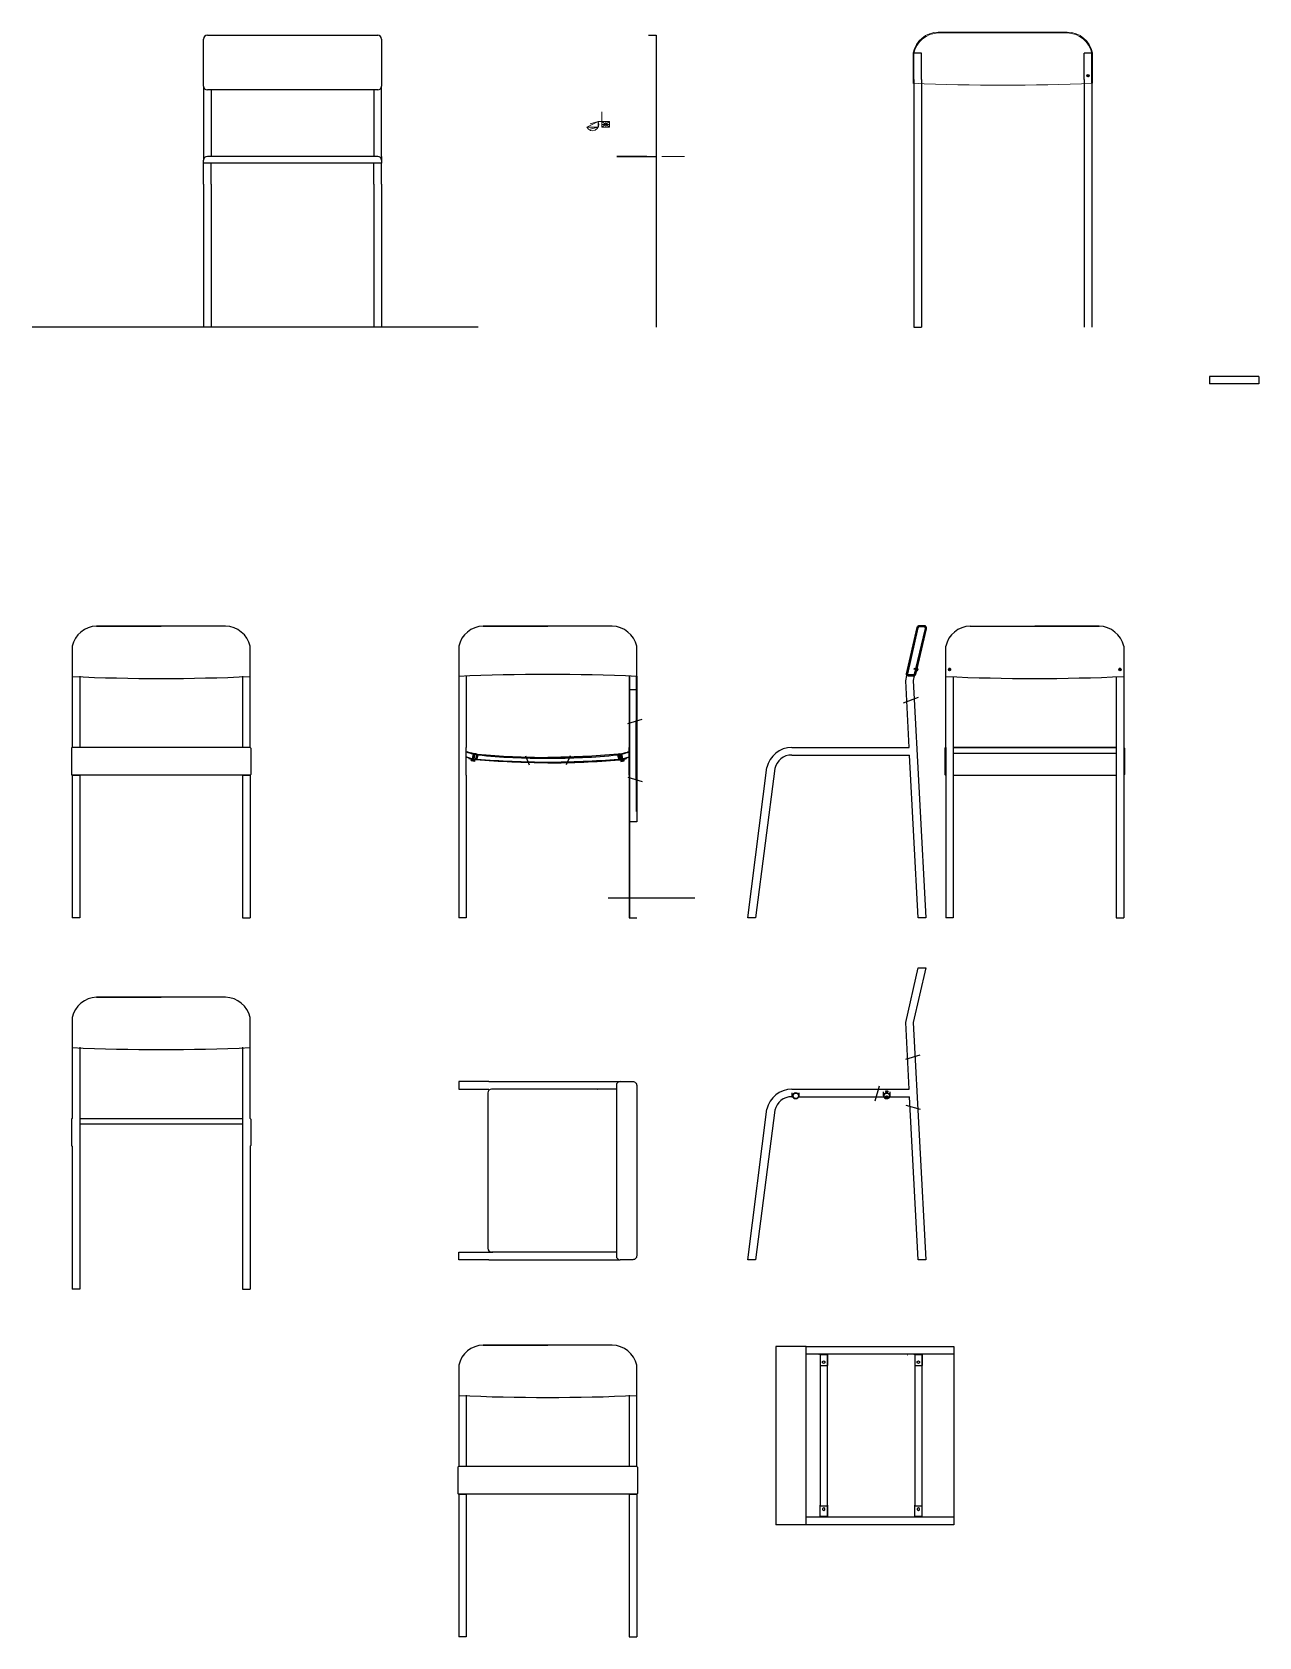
# Model space of a CAD drawing. Header units: millimetres. Extents: x 2935 to 3497, y 1209 to 1633.
# Drawn here: x 3172.8 to 3496.8, y 1209.3 to 1632.8 of the extents above; entities that cross this region are included whole.
import ezdxf

# ---------------------------------------------------------------- set-up
doc = ezdxf.new("R2010")
doc.units = ezdxf.units.MM
doc.layers.add('A-ANNO-DIMS', color=3, linetype='Continuous', lineweight=18)
doc.layers.add('A-DETL-MCUT', color=4, linetype='Continuous', lineweight=25)
for name, color, linetype in [('giunzioni', 3, 'Continuous'), ('rosso', 1, 'Continuous'), ('sezione', 6, 'Continuous')]:
    doc.layers.add(name, color=color, linetype=linetype)
doc.layers.add('INFO', color=2, linetype='Continuous', transparency=0.2)

msp = doc.modelspace()

# ---------------------------------------------------------------- hatches: boundary and pattern name
h = msp.add_hatch()
h.set_pattern_fill('JIS_STN_2.5', color=252, scale=0.05, angle=90)
h.paths.add_polyline_path([(3408.89, 1475.4, 0.48287), (3408.19, 1476.28), (3407.2, 1476.28, 0.345885), (3406.5, 1475.72), (3403.7, 1463.5, 0.481774), (3404.19, 1462.89), (3405.58, 1462.89, 0.348636), (3406.07, 1463.28)])
h.paths.add_polyline_path([(3406.69, 1475.67, -0.345118), (3407.2, 1476.08), (3408.19, 1476.08, -0.482826), (3408.7, 1475.44), (3406.22, 1464.79), (3406.22, 1464.77), (3406.28, 1464.76), (3406.29, 1464.58), (3406.17, 1464.61), (3405.87, 1463.32, -0.348636), (3405.58, 1463.09), (3404.19, 1463.09, -0.481774), (3403.9, 1463.46)], flags=16)
h = msp.add_hatch()
h.set_pattern_fill('JIS_STN_2.5', color=252, scale=0.05)
h.paths.add_polyline_path([(3406.15, 1464.61), (3406.15, 1464.62), (3406.06, 1464.64), (3405.76, 1463.38, -0.348351), (3405.57, 1463.23), (3404.21, 1463.23, -0.481903), (3404.02, 1463.47), (3406.81, 1475.65, -0.349616), (3407.2, 1475.96), (3408.19, 1475.96, -0.483091), (3408.58, 1475.47), (3406.09, 1464.8), (3406.19, 1464.78), (3408.68, 1475.45, 0.48309), (3408.19, 1476.06), (3407.2, 1476.06, 0.353543), (3406.71, 1475.66), (3403.92, 1463.46, 0.486058), (3404.19, 1463.1), (3405.57, 1463.1), (3405.59, 1463.1, 0.314072), (3405.85, 1463.32)])
h = msp.add_hatch()
h.set_pattern_fill('JIS_STN_2.5', color=252, scale=0.05, angle=90)
h.paths.add_polyline_path([(3330.44, 1424.44), (3330.58, 1424.44), (3330.58, 1459.37), (3330.44, 1459.37)])
h = msp.add_hatch()
h.set_pattern_fill('JIS_STN_2.5', color=252, scale=0.05, angle=90)
h.paths.add_polyline_path([(3332.44, 1451.07), (3332.3, 1451.02), (3332.3, 1435.59), (3332.44, 1435.54)])
h = msp.add_hatch()
h.set_pattern_fill('JIS_STN_2.5', color=252, scale=0.05, angle=90)
h.paths.add_polyline_path([(3287.44, 1442.93), (3287.44, 1443.01, 0.041027), (3289.21, 1442.44), (3289.2, 1442.36, -0.042657)])
h.paths.add_polyline_path([(3287.44, 1441.52), (3287.44, 1441.58, 0.052346), (3289.08, 1441.04), (3289.07, 1440.99, -0.053074)])
h.paths.add_polyline_path([(3289.91, 1442.22), (3289.93, 1442.3), (3290.33, 1442.24), (3290.31, 1442.16), (3289.96, 1440.85, -0.013502), (3289.51, 1440.91), (3289.52, 1440.96, 0.023648), (3289.9, 1440.91), (3290.24, 1442.17)])
h = msp.add_hatch()
h.set_pattern_fill('JIS_STN_2.5', color=252, scale=0.05)
h.paths.add_polyline_path([(3288.59, 1442.6), (3288.6, 1442.65), (3289.22, 1442.49), (3289.21, 1442.44, -0.014209)])
h.paths.add_polyline_path([(3288.21, 1441.18), (3288.22, 1441.22, 0.021931), (3288.91, 1441.03), (3288.9, 1441.02), (3288.9, 1441.02), (3288.9, 1440.99)])
h = msp.add_hatch()
h.set_pattern_fill('JIS_STN_2.5', color=252, scale=0.05)
edge = h.paths.add_edge_path()
edge.add_line((3290.33, 1442.24), (3289.93, 1442.3))
edge.add_line((3289.93, 1442.3), (3289.94, 1442.35))
edge.add_line((3289.94, 1442.35), (3290.34, 1442.29))
edge.add_arc((3309.05, 1644.87), 203.45, 264.7247, 269.9709)
edge.add_line((3308.94, 1441.42), (3308.94, 1440))
edge.add_arc((3309.3, 1670.61), 230.61, 265.1872, 269.911, ccw=False)
edge.add_arc((3290.82, 1449.08), 8.31, 262.1002, 264.0197, ccw=False)
edge.add_line((3289.67, 1440.84), (3289.68, 1440.88))
edge.add_line((3289.68, 1440.88), (3289.96, 1440.85))
edge.add_line((3289.96, 1440.85), (3290.33, 1442.24))
edge = h.paths.add_edge_path()
edge.add_line((3290.5, 1442.09), (3290.2, 1440.99))
edge.add_arc((3309.44, 1672.93), 232.74, 265.258, 269.8769)
edge.add_line((3308.94, 1440.19), (3308.94, 1441.23))
edge.add_arc((3307.4, 1607.4), 166.17, 264.1602, 270.5312, ccw=False)
h = msp.add_hatch()
h.set_pattern_fill('JIS_STN_2.5', color=252, scale=0.05)
edge = h.paths.add_edge_path()
edge.add_line((3327.56, 1442.24), (3327.96, 1442.3))
edge.add_line((3327.96, 1442.3), (3327.95, 1442.35))
edge.add_line((3327.95, 1442.35), (3327.55, 1442.29))
edge.add_arc((3308.84, 1644.87), 203.45, 270.0291, 275.2753, ccw=False)
edge.add_line((3308.94, 1441.42), (3308.95, 1440))
edge.add_arc((3308.59, 1670.61), 230.61, 270.089, 274.8128)
edge.add_arc((3327.07, 1449.08), 8.31, 275.9803, 277.8998)
edge.add_line((3328.22, 1440.84), (3328.21, 1440.88))
edge.add_line((3328.21, 1440.88), (3327.93, 1440.85))
edge.add_line((3327.93, 1440.85), (3327.56, 1442.24))
edge = h.paths.add_edge_path()
edge.add_line((3327.39, 1442.09), (3327.68, 1440.99))
edge.add_arc((3308.44, 1672.93), 232.74, 270.1231, 274.742, ccw=False)
edge.add_line((3308.94, 1440.19), (3308.94, 1441.23))
edge.add_arc((3310.48, 1607.4), 166.17, 269.4688, 275.8398)
h = msp.add_hatch()
h.set_pattern_fill('JIS_STN_2.5', color=252, scale=0.05, angle=90)
h.paths.add_polyline_path([(3330.44, 1442.93), (3330.44, 1443.01, -0.041027), (3328.67, 1442.44), (3328.69, 1442.36, 0.042657)])
h.paths.add_polyline_path([(3330.44, 1441.52), (3330.44, 1441.58, -0.052346), (3328.8, 1441.04), (3328.81, 1440.99, 0.053074)])
h.paths.add_polyline_path([(3327.98, 1442.22), (3327.96, 1442.3), (3327.56, 1442.24), (3327.58, 1442.16), (3327.93, 1440.85, 0.013502), (3328.37, 1440.91), (3328.36, 1440.96, -0.023648), (3327.98, 1440.91), (3327.65, 1442.17)])
h = msp.add_hatch()
h.set_pattern_fill('JIS_STN_2.5', color=252, scale=0.05)
h.paths.add_polyline_path([(3329.3, 1442.6), (3329.29, 1442.65), (3328.66, 1442.49), (3328.67, 1442.44, 0.014209)])
h.paths.add_polyline_path([(3329.68, 1441.18), (3329.66, 1441.22, -0.021931), (3328.98, 1441.03), (3328.98, 1441.02), (3328.98, 1441.02), (3328.99, 1440.99)])
h = msp.add_hatch()
h.set_pattern_fill('JIS_STN_2.5', color=252, scale=0.05, angle=90)
edge = h.paths.add_edge_path(flags=16)
edge.add_arc((3398.49, 1351.95), 0.816, 12.1622, 167.8378)
edge.add_arc((3398.49, 1352.29), 0.816, 192.1622, 347.8378)
edge = h.paths.add_edge_path()
edge.add_arc((3398.49, 1351.95), 0.916, 10.8558, 169.1821)
edge.add_arc((3398.49, 1352.29), 0.916, 190.9085, 349.1336)
h = msp.add_hatch()
h.set_pattern_fill('JIS_STN_2.5', color=252, scale=0.05, angle=90)
edge = h.paths.add_edge_path()
edge.add_ellipse((3398.49, 1353.26), major_axis=(0.345, 0), ratio=0.419241, start_angle=339.8271, end_angle=560.1729)
edge.add_ellipse((3398.49, 1353.16), major_axis=(0.345, 0), ratio=0.419241, start_angle=20.1729, end_angle=159.8271, ccw=False)
edge = h.paths.add_edge_path()
edge.add_ellipse((3398.49, 1351.88), major_axis=(0.345, 0), ratio=0.54576, start_angle=347.9343, end_angle=552.0657)
edge.add_ellipse((3398.49, 1351.8), major_axis=(0.345, 0), ratio=0.54576, start_angle=158.8268, end_angle=167.9343, ccw=False)
edge.add_ellipse((3398.49, 1351.8), major_axis=(0.345, 0), ratio=0.54576, start_angle=21.1732, end_angle=158.8268, ccw=False)
edge.add_ellipse((3398.49, 1351.8), major_axis=(0.345, 0), ratio=0.54576, start_angle=12.0657, end_angle=21.1732, ccw=False)

# ---------------------------------------------------------------- linework, layer by layer
for p, q in [((3218.06, 1618.61), (3218.06, 1631.01)), ((3219.06, 1632.01), (3264.06, 1632.01)), ((3265.06, 1631.01), (3265.06, 1618.61)), ((3265.06, 1617.61), (3265.06, 1618.61)), ((3264.06, 1617.61), (3219.06, 1617.61)), ((3220.06, 1617.61), (3220.06, 1600.01)), ((3263.06, 1617.61), (3263.06, 1600.01)), ((3263.06, 1617.61), (3263.06, 1600.01)), ((3218.06, 1598.26), (3218.06, 1599.01)), ((3265.06, 1598.26), (3218.06, 1598.26)), ((3218.06, 1592.7), (3218.06, 1598.26)), ((3263.76, 1600.01), (3219.06, 1600.01)), ((3220.06, 1592.7), (3220.06, 1598.26)), ((3263.06, 1592.7), (3263.06, 1598.26)), ((3264.06, 1600.01), (3263.76, 1600.01)), ((3265.06, 1600.01), (3265.06, 1598.26)), ((3265.06, 1599.01), (3265.06, 1598.26)), ((3265.06, 1592.7), (3265.06, 1598.26)), ((3218.06, 1592.7), (3218.06, 1555.01)), ((3220.06, 1592.7), (3220.06, 1555.01)), ((3263.06, 1592.7), (3263.06, 1555.01)), ((3265.06, 1592.7), (3265.06, 1555.01)), ((3189.83, 1476.06), (3206.86, 1476.06)), ((3291.92, 1476.06), (3308.94, 1476.06)), ((3454.58, 1476.06), (3437.55, 1476.06)), ((3185.36, 1462.87), (3185.36, 1444.06)), ((3228.36, 1462.87), (3228.36, 1444.06)), ((3228.36, 1461.75), (3228.36, 1444.06)), ((3287.44, 1462.87), (3287.44, 1444.06)), ((3330.44, 1462.87), (3330.44, 1444.06)), ((3330.44, 1461.75), (3330.44, 1444.06)), ((3330.58, 1462.9), (3330.58, 1444.09)), ((3332.3, 1462.9), (3332.3, 1444.09)), ((3332.44, 1462.87), (3332.44, 1444.06)), ((3332.44, 1461.75), (3332.44, 1444.06)), ((3416.05, 1462.7), (3416.05, 1444.06)), ((3416.05, 1461.75), (3416.05, 1444.06)), ((3459.05, 1462.71), (3459.05, 1444.06)), ((3330.44, 1459.37), (3332.44, 1459.37)), ((3330.44, 1459.37), (3331.44, 1459.37)), ((3402.87, 1455.81), (3406.88, 1457.31)), ((3330.14, 1450.37), (3333.88, 1451.5)), ((3183.16, 1443.86), (3183.16, 1436.95)), ((3230.36, 1444.06), (3183.36, 1444.06)), ((3185.36, 1444.06), (3183.36, 1444.06)), ((3230.36, 1444.06), (3228.36, 1444.06)), ((3230.56, 1443.86), (3230.56, 1436.95)), ((3285.44, 1444.06), (3285.44, 1436.75)), ((3287.44, 1436.75), (3287.44, 1444.06)), ((3288.9, 1440.99), (3288.21, 1441.18)), ((3288.59, 1442.6), (3288.6, 1442.65)), ((3289.22, 1442.49), (3288.6, 1442.65)), ((3288.9, 1440.99), (3288.91, 1441.03)), ((3289.08, 1441.04), (3289.07, 1440.99)), ((3289.21, 1442.44), (3289.22, 1442.49)), ((3289.51, 1440.91), (3289.52, 1440.96)), ((3289.67, 1440.84), (3289.68, 1440.88)), ((3290.24, 1442.17), (3289.9, 1440.91)), ((3290.31, 1442.16), (3289.96, 1440.85)), ((3289.97, 1440.9), (3289.96, 1440.85)), ((3290.5, 1442.09), (3290.2, 1440.99)), ((3290.31, 1442.16), (3290.33, 1442.24)), ((3303.04, 1441.84), (3304.07, 1439.51)), ((3308.94, 1441.42), (3310.2, 1441.42)), ((3314.85, 1441.84), (3313.82, 1439.51)), ((3327.39, 1442.09), (3327.68, 1440.99)), ((3327.58, 1442.16), (3327.56, 1442.24)), ((3327.58, 1442.16), (3327.93, 1440.85)), ((3327.65, 1442.17), (3327.98, 1440.91)), ((3327.91, 1440.9), (3327.93, 1440.85)), ((3328.22, 1440.84), (3328.21, 1440.88)), ((3328.37, 1440.91), (3328.36, 1440.96)), ((3328.66, 1442.49), (3329.29, 1442.65)), ((3328.67, 1442.44), (3328.66, 1442.49)), ((3328.8, 1441.04), (3328.81, 1440.99)), ((3328.99, 1440.99), (3328.98, 1441.03)), ((3328.99, 1440.99), (3329.68, 1441.18)), ((3329.3, 1442.6), (3329.29, 1442.65)), ((3330.44, 1443.01), (3330.44, 1444.06)), ((3330.44, 1442.93), (3330.44, 1441.58)), ((3330.44, 1436.75), (3330.44, 1441.52)), ((3330.58, 1444.09), (3330.58, 1436.77)), ((3332.3, 1444.09), (3332.3, 1427.13)), ((3332.44, 1436.75), (3332.44, 1444.06)), ((3373.38, 1442.06), (3404.51, 1442.06)), ((3373.38, 1442.06), (3404.51, 1442.06)), ((3413.85, 1443.86), (3413.85, 1436.95)), ((3414.05, 1444.06), (3414.05, 1436.75)), ((3416.05, 1444.06), (3416.05, 1436.75)), ((3459.05, 1444.06), (3416.05, 1444.06)), ((3416.05, 1444.06), (3459.05, 1444.06)), ((3416.05, 1442.56), (3459.05, 1442.56)), ((3459.05, 1444.06), (3459.05, 1436.75)), ((3461.05, 1444.06), (3461.05, 1436.75)), ((3461.25, 1443.86), (3461.25, 1436.95)), ((3183.36, 1436.75), (3183.36, 1399.06)), ((3230.36, 1436.75), (3183.36, 1436.75)), ((3183.36, 1436.75), (3185.36, 1436.75)), ((3185.36, 1436.75), (3185.36, 1399.06)), ((3228.36, 1436.75), (3228.36, 1399.06)), ((3228.36, 1436.75), (3230.36, 1436.75)), ((3230.36, 1436.75), (3230.36, 1399.06)), ((3285.44, 1436.75), (3285.44, 1399.06)), ((3287.44, 1436.75), (3287.44, 1399.06)), ((3330.14, 1436.24), (3333.88, 1435.11)), ((3330.44, 1436.75), (3330.44, 1399.06)), ((3330.58, 1436.77), (3330.58, 1399.09)), ((3332.44, 1436.75), (3332.44, 1424.44)), ((3414.05, 1436.75), (3414.05, 1399.06)), ((3416.05, 1436.75), (3416.05, 1399.06)), ((3416.05, 1436.75), (3459.05, 1436.75)), ((3459.05, 1436.75), (3459.05, 1399.06)), ((3461.05, 1436.75), (3461.05, 1399.06)), ((3332.44, 1424.44), (3330.44, 1424.44)), ((3324.91, 1404.35), (3347.78, 1404.35)), ((3185.36, 1399.06), (3183.36, 1399.06)), ((3228.36, 1399.06), (3230.36, 1399.06)), ((3287.44, 1399.06), (3285.44, 1399.06)), ((3330.44, 1399.06), (3332.44, 1399.06)), ((3416.05, 1399.06), (3414.05, 1399.06)), ((3459.05, 1399.06), (3461.05, 1399.06)), ((3189.83, 1378.12), (3206.86, 1378.12)), ((3185.36, 1364.94), (3185.36, 1346.12)), ((3228.36, 1364.94), (3228.36, 1346.12)), ((3228.36, 1363.81), (3228.36, 1346.12)), ((3403.55, 1361.82), (3407.29, 1362.95)), ((3293.44, 1355.87), (3285.44, 1355.87)), ((3285.44, 1355.87), (3285.44, 1353.87)), ((3293.44, 1355.87), (3328.07, 1355.87)), ((3285.44, 1353.87), (3293.44, 1353.87)), ((3293.14, 1352.87), (3293.14, 1311.87)), ((3327.07, 1353.87), (3294.14, 1353.87)), ((3298.06, 1353.87), (3297.06, 1353.87)), ((3322.06, 1353.87), (3318.44, 1353.87)), ((3323.06, 1353.87), (3322.06, 1353.87)), ((3323.11, 1353.87), (3322.11, 1353.87)), ((3322.11, 1353.87), (3322.16, 1353.87)), ((3324.11, 1353.87), (3324.06, 1353.87)), ((3327.07, 1354.87), (3327.07, 1309.87)), ((3373.38, 1351.87), (3373.63, 1351.87)), ((3373.38, 1351.87), (3373.63, 1351.87)), ((3373.54, 1352.12), (3373.54, 1352.87)), ((3374.44, 1353.87), (3404.41, 1353.87)), ((3374.44, 1353.87), (3404.41, 1353.87)), ((3375.25, 1351.87), (3397.68, 1351.87)), ((3375.25, 1351.87), (3397.68, 1351.87)), ((3375.34, 1352.12), (3375.34, 1352.87)), ((3396.51, 1354.66), (3395.36, 1350.69)), ((3397.59, 1352.12), (3397.59, 1353.16)), ((3398.16, 1351.87), (3398.81, 1351.87)), ((3399.18, 1351.87), (3399.19, 1351.87)), ((3399.3, 1351.87), (3404.51, 1351.87)), ((3399.3, 1351.87), (3404.51, 1351.87)), ((3399.39, 1352.12), (3399.39, 1353.15)), ((3403.55, 1349.69), (3407.29, 1348.56)), ((3183.16, 1345.92), (3183.16, 1339.01)), ((3185.36, 1346.12), (3185.36, 1338.81)), ((3185.36, 1346.12), (3228.36, 1346.12)), ((3228.36, 1344.62), (3185.36, 1344.62)), ((3228.36, 1346.12), (3228.36, 1338.81)), ((3230.56, 1345.92), (3230.56, 1339.01)), ((3183.36, 1338.81), (3183.36, 1301.12)), ((3185.36, 1338.81), (3185.36, 1301.12)), ((3228.36, 1338.81), (3228.36, 1301.12)), ((3230.36, 1338.81), (3230.36, 1301.12)), ((3285.44, 1308.87), (3285.44, 1310.87)), ((3285.44, 1310.87), (3294.44, 1310.87)), ((3293.44, 1308.87), (3285.44, 1308.87)), ((3293.44, 1308.87), (3328.07, 1308.87)), ((3327.07, 1310.87), (3294.14, 1310.87)), ((3185.36, 1301.12), (3183.36, 1301.12)), ((3228.36, 1301.12), (3230.36, 1301.12)), ((3291.92, 1286.31), (3308.94, 1286.31)), ((3369.21, 1285.93), (3369.21, 1238.93)), ((3377.21, 1285.93), (3369.21, 1285.93)), ((3416.21, 1283.93), (3377.21, 1283.93)), ((3416.21, 1285.93), (3416.21, 1262.43)), ((3380.87, 1280.78), (3380.87, 1244.08)), ((3382.87, 1244.08), (3382.87, 1280.78)), ((3405.87, 1280.78), (3405.87, 1244.08)), ((3407.87, 1240.93), (3407.87, 1280.78)), ((3287.44, 1273.13), (3287.44, 1254.31)), ((3330.44, 1273.13), (3330.44, 1254.31)), ((3330.44, 1272.01), (3330.44, 1254.31)), ((3285.24, 1254.11), (3285.24, 1247.2)), ((3332.44, 1254.31), (3285.44, 1254.31)), ((3287.44, 1254.31), (3285.44, 1254.31)), ((3332.44, 1254.31), (3330.44, 1254.31)), ((3332.64, 1254.11), (3332.64, 1247.2)), ((3285.44, 1247), (3285.44, 1209.31)), ((3332.44, 1247), (3285.44, 1247)), ((3285.44, 1247), (3287.44, 1247)), ((3287.44, 1247), (3287.44, 1209.31)), ((3330.44, 1247), (3330.44, 1209.31)), ((3330.44, 1247), (3332.44, 1247)), ((3332.44, 1247), (3332.44, 1209.31)), ((3377.21, 1238.93), (3369.21, 1238.93)), ((3416.21, 1240.93), (3377.21, 1240.93)), ((3287.44, 1209.31), (3285.44, 1209.31)), ((3330.44, 1209.31), (3332.44, 1209.31))]:
    msp.add_line(p, q)
for points in [[(3218.06, 1618.61), (3218.06, 1599.01)], [(3265.06, 1600.01), (3265.06, 1617.61)], [(3223.89, 1476.06), (3189.83, 1476.06)], [(3325.97, 1476.06), (3291.92, 1476.06)], [(3420.52, 1476.06), (3454.58, 1476.06)], [(3183.36, 1470.75), (3183.36, 1444.06)], [(3230.36, 1444.06), (3230.36, 1470.75)], [(3285.44, 1470.75), (3285.44, 1444.06)], [(3332.44, 1444.06), (3332.44, 1470.75)], [(3414.05, 1444.06), (3414.05, 1470.75)], [(3461.05, 1470.75), (3461.05, 1444.06)], [(3373.38, 1444.06), (3404.41, 1444.06), (3403.5, 1461.67), (3403.82, 1463.06)], [(3405.76, 1462.92), (3405.47, 1461.69), (3408.82, 1399.06), (3406.81, 1399.06), (3404.51, 1442.06)], [(3405.87, 1463.32), (3406.17, 1464.61)], [(3330.44, 1442.93), (3330.44, 1424.44), (3330.58, 1424.44), (3330.58, 1459.37), (3330.44, 1459.37), (3330.44, 1443.01)], [(3332.3, 1451.02), (3332.44, 1451.07), (3332.44, 1435.54), (3332.3, 1435.59), (3332.3, 1451.02)], [(3288.22, 1441.22), (3288.21, 1441.18)], [(3289.2, 1442.36), (3289.21, 1442.44)], [(3290.24, 1442.17), (3289.91, 1442.22), (3289.93, 1442.3), (3290.33, 1442.24)], [(3327.65, 1442.17), (3327.98, 1442.22), (3327.96, 1442.3), (3327.56, 1442.24)], [(3328.69, 1442.36), (3328.67, 1442.44)], [(3329.66, 1441.22), (3329.68, 1441.18)], [(3330.44, 1441.58), (3330.44, 1442.93)], [(3368.91, 1438.51), (3363.82, 1399.06), (3361.82, 1399.06), (3366.84, 1438.75)], [(3373.38, 1353.87), (3404.41, 1353.87), (3403.5, 1371.47), (3406.8, 1385.87), (3408.82, 1385.87), (3405.47, 1371.5), (3408.82, 1308.87), (3406.81, 1308.87), (3404.51, 1351.87)], [(3223.89, 1378.12), (3189.83, 1378.12)], [(3183.36, 1372.81), (3183.36, 1346.12)], [(3230.36, 1346.12), (3230.36, 1372.81)], [(3368.91, 1348.32), (3363.82, 1308.87), (3361.82, 1308.87), (3366.84, 1348.55)], [(3325.97, 1286.31), (3291.92, 1286.31)], [(3285.44, 1281), (3285.44, 1254.31)], [(3332.44, 1254.31), (3332.44, 1281)]]:
    msp.add_lwpolyline(points)
msp.add_lwpolyline([(3403.7, 1463.5), (3406.5, 1475.72, -0.345885), (3407.2, 1476.28), (3408.19, 1476.28, -0.483091), (3408.89, 1475.4), (3406.07, 1463.28, -0.348636), (3405.58, 1462.89), (3404.19, 1462.89, -0.481774)], format="xyb", close=True)
for points in [[(3406.17, 1464.59), (3405.87, 1463.32, -0.348636), (3405.58, 1463.09), (3404.19, 1463.09, -0.481774), (3403.9, 1463.46), (3406.69, 1475.67, -0.345118), (3407.2, 1476.08)], [(3406.15, 1464.62), (3405.85, 1463.32, -0.314072), (3405.59, 1463.1), (3405.57, 1463.1), (3404.19, 1463.1, -0.486058), (3403.92, 1463.46), (3406.71, 1475.66, -0.353543), (3407.2, 1476.06), (3408.19, 1476.06)], [(3406.06, 1464.64), (3405.76, 1463.38, -0.348351), (3405.57, 1463.23), (3404.21, 1463.23, -0.481903), (3404.02, 1463.47), (3406.81, 1475.65, -0.349616), (3407.2, 1475.96), (3408.19, 1475.96, -0.483091), (3408.58, 1475.47), (3406.09, 1464.8)], [(3408.68, 1475.45, 0.483091), (3408.19, 1476.06, -0.483091), (3408.68, 1475.45), (3406.19, 1464.78)], [(3406.21, 1464.77), (3408.7, 1475.44, 0.483134), (3408.19, 1476.08), (3407.2, 1476.08)], [(3308.94, 1440, -0.020513), (3289.95, 1440.81, -0.008376), (3289.67, 1440.84), (3289.68, 1440.88), (3289.96, 1440.85), (3290.33, 1442.24), (3289.93, 1442.3), (3289.94, 1442.35), (3290.34, 1442.29, 0.022895), (3308.94, 1441.42)], [(3308.94, 1440, 0.020513), (3327.94, 1440.81, 0.008376), (3328.22, 1440.84), (3328.21, 1440.88), (3327.93, 1440.85), (3327.56, 1442.24), (3327.96, 1442.3), (3327.95, 1442.35), (3327.55, 1442.29, -0.022895), (3308.94, 1441.42)], [(3328.07, 1355.87), (3331.44, 1355.87, -0.414214), (3332.44, 1354.87), (3332.44, 1309.87, -0.414214), (3331.44, 1308.87), (3328.07, 1308.87)]]:
    msp.add_lwpolyline(points, format="xyb")
msp.add_lwpolyline([(3377.21, 1285.93), (3416.21, 1285.93), (3416.21, 1238.93), (3377.21, 1238.93)], close=True)
for centre, radius, start, end in [((3219.06, 1631.01), 1, 90, 180), ((3264.06, 1631.01), 1, 0, 90), ((3219.06, 1618.61), 1, 180, 270), ((3264.06, 1618.61), 1, 270, 0), ((3219.06, 1599.01), 1, 90, 180), ((3264.06, 1599.01), 1, 0, 90), ((3189.99, 1469.27), 6.79, 91.3429, 167.4024), ((3223.73, 1469.27), 6.79, 12.5976, 88.6571), ((3292.07, 1469.27), 6.79, 91.3429, 167.4024), ((3325.81, 1469.27), 6.79, 12.5976, 88.6571), ((3420.68, 1469.27), 6.79, 91.3429, 167.4024), ((3454.42, 1469.27), 6.79, 12.5976, 88.6571), ((3206.86, 1987.57), 525.31, 267.436, 272.564), ((3308.94, 938.01), 525.31, 87.436, 92.564), ((3437.55, 1987.57), 525.31, 267.436, 272.564), ((3183.44, 1443.78), 0.293, 106.1663, 163.8337), ((3230.28, 1443.78), 0.293, 16.1663, 73.8337), ((3291.79, 1453.49), 11.35, 247.4763, 256.8737), ((3291.62, 1452.91), 10.82, 247.2963, 257.0668), ((3290.83, 1449.12), 8.26, 245.8429, 257.8288), ((3290.75, 1448.92), 8.1, 245.9207, 258.0729), ((3290.83, 1449.12), 8.31, 260.9256, 264.0197), ((3290.23, 1444.95), 4.05, 259.909, 265.3277), ((3309.44, 1672.93), 232.74, 265.258, 269.8769), ((3307.4, 1607.4), 166.17, 264.1602, 270.5324), ((3310.48, 1607.4), 166.17, 269.4676, 275.8398), ((3308.44, 1672.93), 232.74, 270.1231, 274.742), ((3327.06, 1449.12), 8.31, 275.9803, 279.0744), ((3327.65, 1444.95), 4.05, 274.6723, 280.091), ((3326.1, 1453.49), 11.35, 283.1263, 292.5237), ((3326.27, 1452.91), 10.82, 282.9332, 292.7037), ((3327.06, 1449.12), 8.26, 282.1712, 294.1571), ((3327.14, 1448.92), 8.1, 281.9271, 294.0793), ((3373.46, 1437.28), 6.78, 90.6599, 167.5069), ((3373.35, 1437.51), 4.55, 89.5688, 167.3272), ((3414.13, 1443.78), 0.293, 106.1663, 163.8337), ((3460.97, 1443.78), 0.293, 16.1663, 73.8337), ((3183.44, 1437.03), 0.293, 196.1663, 253.8337), ((3230.28, 1437.03), 0.293, 286.1663, 343.8337), ((3414.13, 1437.03), 0.293, 196.1663, 253.8337), ((3460.97, 1437.03), 0.293, 286.1663, 343.8337), ((3189.99, 1371.33), 6.79, 91.3429, 167.4024), ((3223.73, 1371.33), 6.79, 12.5976, 88.6571), ((3206.86, 1889.63), 525.31, 267.436, 272.564), ((3328.07, 1354.87), 1, 90, 180), ((3294.14, 1352.87), 1, 90, 180), ((3373.46, 1347.09), 6.78, 90.6599, 167.5069), ((3373.35, 1347.32), 4.55, 89.5688, 167.3272), ((3374.44, 1351.95), 0.916, 10.8558, 169.1821), ((3374.44, 1352.29), 0.916, 190.9085, 349.1336), ((3374.44, 1351.95), 0.816, 12.1622, 167.8378), ((3374.44, 1352.29), 0.816, 192.1622, 347.8378), ((3398.49, 1351.95), 0.916, 10.8558, 169.1821), ((3398.49, 1352.29), 0.916, 190.9085, 349.1336), ((3398.49, 1351.95), 0.816, 12.1622, 167.8378), ((3398.49, 1352.29), 0.816, 192.1622, 347.8378), ((3183.44, 1345.84), 0.293, 106.1663, 163.8337), ((3230.28, 1345.84), 0.293, 16.1663, 73.8337), ((3183.44, 1339.09), 0.293, 196.1663, 253.8337), ((3230.28, 1339.09), 0.293, 286.1663, 343.8337), ((3294.14, 1311.87), 1, 180, 270), ((3328.07, 1309.87), 1, 180, 270), ((3292.07, 1279.52), 6.79, 91.3429, 167.4024), ((3325.81, 1279.52), 6.79, 12.5976, 88.6571), ((3308.94, 1797.82), 525.31, 267.436, 272.564), ((3285.53, 1254.03), 0.293, 106.1663, 163.8337), ((3332.36, 1254.03), 0.293, 16.1663, 73.8337), ((3285.53, 1247.28), 0.293, 196.1663, 253.8337), ((3332.36, 1247.28), 0.293, 286.1663, 343.8337)]:
    msp.add_arc(centre, radius, start, end)
for centre, ratio in [((3398.49, 1353.26), 0.419241), ((3398.49, 1351.88), 0.54576)]:
    msp.add_ellipse(centre, major_axis=(0.345, 0), ratio=ratio)
for centre, ratio, start_param, end_param in [((3398.49, 1351.8), 0.54576, 0.210586, 2.931007), ((3398.49, 1353.16), 0.419241, 0.352084, 2.789508)]:
    msp.add_ellipse(centre, major_axis=(0.345, 0), ratio=ratio, start_param=start_param, end_param=end_param)
at = {"layer": 'A-ANNO-DIMS'}
for p, q in [((3323.27, 1609.23), (3323.27, 1611.81)), ((3319.27, 1607.75), (3322.27, 1609.23)), ((3322.27, 1607.75), (3319.27, 1607.75)), ((3322.27, 1609.23), (3320.17, 1608.67)), ((3322.27, 1607.75), (3320.17, 1607.19)), ((3322.27, 1609.23), (3322.27, 1607.75)), ((3322.27, 1609.23), (3323.27, 1609.23)), ((3323.27, 1609.23), (3325.27, 1609.23)), ((3323.27, 1609.23), (3323.27, 1607.75)), ((3323.27, 1607.75), (3325.27, 1609.23)), ((3323.27, 1609.23), (3325.27, 1607.75)), ((3324.27, 1608.49), (3323.27, 1608.49)), ((3323.27, 1608.49), (3323.37, 1608.49)), ((3323.27, 1607.75), (3325.27, 1607.75)), ((3324.27, 1608.49), (3324.27, 1609.23)), ((3325.27, 1608.49), (3324.27, 1608.49)), ((3324.27, 1607.75), (3324.27, 1608.49)), ((3325.17, 1608.49), (3325.27, 1608.49)), ((3325.27, 1609.23), (3325.27, 1607.75)), ((3333.16, 1600.01), (3327.24, 1600.01)), ((3345.05, 1600.01), (3339.05, 1600.01))]:
    msp.add_line(p, q, dxfattribs=at)
for points in [[(3446.16, 1632.63), (3412.1, 1632.63)], [(3405.41, 1627.32), (3405.41, 1620.31)], [(3405.63, 1627.32), (3405.63, 1620.31)], [(3452.63, 1620.31), (3452.63, 1627.32)]]:
    msp.add_lwpolyline(points, dxfattribs=at)
for centre, radius, start, end in [((3412.26, 1625.84), 7.02, 91.3429, 167.4024), ((3412.26, 1625.84), 6.79, 91.3429, 167.4024), ((3446, 1625.84), 7.02, 12.5976, 88.6571), ((3446, 1625.84), 6.79, 12.5976, 88.6571), ((3429.13, 2154.05), 535.22, 267.4598, 272.5402), ((3320.77, 1608.49), 1.67, 206.3116, 26.3116)]:
    msp.add_arc(centre, radius, start, end, dxfattribs=at)
at = {"layer": 'A-DETL-MCUT'}
for p, q in [((3335.55, 1632.01), (3337.57, 1632.01)), ((3412.09, 1632.85), (3446.16, 1632.85)), ((3407.63, 1627.32), (3405.63, 1627.32)), ((3407.63, 1620.31), (3407.63, 1627.32)), ((3452.63, 1627.32), (3450.63, 1627.32)), ((3450.63, 1620.31), (3450.63, 1627.32)), ((3452.63, 1619.36), (3452.63, 1627.32)), ((3452.85, 1619.36), (3452.85, 1627.32)), ((3405.41, 1620.31), (3405.41, 1619.36)), ((3405.63, 1620.31), (3405.63, 1555.01)), ((3407.63, 1620.31), (3407.63, 1555.01)), ((3450.63, 1620.31), (3450.63, 1555.01)), ((3451.6, 1621.33), (3451.45, 1621.33)), ((3451.45, 1621.33), (3451.45, 1621.28)), ((3451.53, 1621.28), (3451.45, 1621.28)), ((3451.6, 1621.28), (3451.53, 1621.28)), ((3451.6, 1621.48), (3451.6, 1621.33)), ((3451.6, 1621.48), (3451.65, 1621.48)), ((3451.6, 1621.21), (3451.6, 1621.28)), ((3451.6, 1621.28), (3451.6, 1621.13)), ((3451.6, 1621.13), (3451.65, 1621.13)), ((3451.65, 1621.48), (3451.65, 1621.33)), ((3451.65, 1621.33), (3451.8, 1621.33)), ((3451.65, 1621.28), (3451.65, 1621.13)), ((3451.65, 1621.28), (3451.8, 1621.28)), ((3451.8, 1621.33), (3451.8, 1621.28)), ((3452.63, 1619.36), (3452.63, 1555.01)), ((3405.63, 1555.01), (3407.63, 1555.01)), ((3496.76, 1541.99), (3483.74, 1541.99)), ((3483.74, 1541.99), (3483.74, 1539.99)), ((3496.76, 1541.99), (3496.76, 1539.99)), ((3496.76, 1539.99), (3483.74, 1539.99)), ((3414.87, 1464.58), (3414.87, 1464.54)), ((3414.87, 1464.58), (3415.02, 1464.58)), ((3414.95, 1464.54), (3414.87, 1464.54)), ((3415.02, 1464.54), (3414.95, 1464.54)), ((3415.02, 1464.73), (3415.02, 1464.58)), ((3415.02, 1464.73), (3415.07, 1464.73)), ((3415.02, 1464.47), (3415.02, 1464.54)), ((3415.02, 1464.54), (3415.02, 1464.43)), ((3415.02, 1464.43), (3415.07, 1464.43)), ((3415.07, 1464.73), (3415.07, 1464.58)), ((3415.07, 1464.58), (3415.22, 1464.58)), ((3415.07, 1464.54), (3415.07, 1464.43)), ((3415.07, 1464.54), (3415.22, 1464.54)), ((3415.22, 1464.58), (3415.22, 1464.54)), ((3459.87, 1464.58), (3460.02, 1464.58)), ((3459.87, 1464.54), (3459.87, 1464.58)), ((3459.95, 1464.54), (3459.87, 1464.54)), ((3460.02, 1464.54), (3459.95, 1464.54)), ((3460.02, 1464.73), (3460.02, 1464.58)), ((3460.02, 1464.73), (3460.07, 1464.73)), ((3460.02, 1464.47), (3460.02, 1464.54)), ((3460.02, 1464.54), (3460.02, 1464.43)), ((3460.02, 1464.43), (3460.07, 1464.43)), ((3460.07, 1464.73), (3460.07, 1464.58)), ((3460.07, 1464.58), (3460.22, 1464.58)), ((3460.07, 1464.54), (3460.07, 1464.43)), ((3460.07, 1464.54), (3460.22, 1464.54)), ((3460.22, 1464.58), (3460.22, 1464.54)), ((3380.87, 1283.73), (3380.87, 1280.78)), ((3382.87, 1280.78), (3382.87, 1283.73)), ((3405.87, 1283.73), (3405.87, 1280.78)), ((3407.87, 1280.78), (3407.87, 1283.73)), ((3380.87, 1241.13), (3380.87, 1244.08)), ((3382.87, 1244.08), (3382.87, 1240.93)), ((3405.87, 1241.13), (3405.87, 1244.08))]:
    msp.add_line(p, q, dxfattribs=at)
for centre in [(3451.63, 1621.31), (3415.05, 1464.57), (3460.05, 1464.57)]:
    msp.add_circle(centre, 0.307, dxfattribs=at)
for centre in [(3415.05, 1464.61), (3460.05, 1464.61)]:
    msp.add_arc(centre, 0.307, 355.6472, 184.3528, dxfattribs=at)
at = {"layer": 'giunzioni'}
for p, q in [((3218.06, 1626.7), (3218.06, 1631.01)), ((3405.41, 1620.31), (3405.63, 1620.31)), ((3290.57, 1555.01), (3172.78, 1555.01)), ((3380.51, 1283.73), (3380.56, 1283.73)), ((3380.74, 1283.73), (3380.74, 1283.73)), ((3381.82, 1283.93), (3380.82, 1283.93)), ((3382.82, 1283.93), (3382.82, 1283.83)), ((3382.82, 1283.93), (3382.82, 1282.93)), ((3382.82, 1283.93), (3382.82, 1283.83)), ((3382.82, 1283.73), (3382.82, 1283.83)), ((3382.82, 1283.83), (3382.82, 1283.73)), ((3382.82, 1283.73), (3382.82, 1283.83)), ((3382.82, 1283.83), (3382.82, 1283.73)), ((3403.96, 1283.73), (3404.01, 1283.73)), ((3405.5, 1283.73), (3405.56, 1283.73)), ((3405.73, 1283.73), (3405.73, 1283.73)), ((3406.82, 1283.93), (3405.82, 1283.93)), ((3406.87, 1283.93), (3405.87, 1283.93)), ((3405.87, 1283.93), (3405.92, 1283.93)), ((3407.82, 1283.73), (3405.92, 1283.73)), ((3407.87, 1283.93), (3407.82, 1283.93)), ((3407.82, 1283.93), (3407.82, 1283.83)), ((3407.82, 1283.93), (3407.82, 1282.93)), ((3407.82, 1283.93), (3407.82, 1283.83)), ((3407.82, 1283.73), (3407.82, 1283.83)), ((3407.82, 1283.83), (3407.82, 1283.73)), ((3407.82, 1283.73), (3407.82, 1283.83)), ((3407.82, 1283.83), (3407.82, 1283.73)), ((3382.82, 1241.13), (3380.92, 1241.13)), ((3407.82, 1240.93), (3407.82, 1241.93))]:
    msp.add_line(p, q, dxfattribs=at)
at = {"layer": 'INFO'}
msp.add_line((3405.82, 1283.93), (3402.2, 1283.93), dxfattribs=at)
at = {"layer": 'rosso'}
for p, q in [((3405.79, 1464.87), (3405.63, 1464.82)), ((3405.76, 1464.71), (3405.63, 1464.82)), ((3406.37, 1464.57), (3405.76, 1464.71)), ((3406.41, 1464.73), (3405.79, 1464.87)), ((3406.41, 1464.73), (3405.79, 1464.87)), ((3405.88, 1464.88), (3405.89, 1464.65)), ((3405.95, 1464.86), (3405.95, 1464.64)), ((3406.02, 1464.84), (3406.02, 1464.62)), ((3406.08, 1464.83), (3406.08, 1464.61)), ((3406.15, 1464.81), (3406.15, 1464.59)), ((3406.22, 1464.8), (3406.22, 1464.58)), ((3406.28, 1464.78), (3406.29, 1464.56)), ((3406.37, 1464.57), (3406.32, 1464.35)), ((3406.32, 1464.35), (3406.42, 1464.32)), ((3406.41, 1464.73), (3406.37, 1464.57)), ((3406.41, 1464.73), (3406.46, 1464.95)), ((3406.46, 1464.95), (3406.52, 1464.93)), ((3406.56, 1464.92), (3406.52, 1464.93)), ((3406.7, 1464.63), (3406.68, 1464.52)), ((3289.06, 1440.99), (3288.98, 1440.54)), ((3289, 1440.61), (3289.34, 1442.34)), ((3289.44, 1440.52), (3289, 1440.61)), ((3289.45, 1440.61), (3289.02, 1440.74)), ((3289.47, 1440.69), (3289.04, 1440.83)), ((3289.49, 1440.77), (3289.06, 1440.91)), ((3289.5, 1440.86), (3289.07, 1440.99)), ((3289.52, 1440.94), (3289.09, 1441.08)), ((3289.54, 1441.02), (3289.11, 1441.16)), ((3289.55, 1441.1), (3289.12, 1441.24)), ((3289.57, 1441.19), (3289.14, 1441.33)), ((3289.59, 1441.27), (3289.16, 1441.41)), ((3289.6, 1441.35), (3289.17, 1441.49)), ((3289.62, 1441.44), (3289.19, 1441.57)), ((3289.2, 1442.36), (3289.21, 1442.44)), ((3289.56, 1442.29), (3289.2, 1442.36)), ((3289.64, 1441.52), (3289.21, 1441.66)), ((3289.94, 1442.35), (3289.22, 1442.49)), ((3289.65, 1441.6), (3289.22, 1441.74)), ((3289.67, 1441.68), (3289.24, 1441.82)), ((3289.69, 1441.77), (3289.26, 1441.91)), ((3289.7, 1441.85), (3289.27, 1441.99)), ((3289.72, 1441.93), (3289.29, 1442.07)), ((3289.74, 1442.02), (3289.31, 1442.15)), ((3289.75, 1442.1), (3289.32, 1442.24)), ((3289.38, 1442.33), (3289.39, 1442.4)), ((3289.39, 1442.4), (3289.4, 1442.45)), ((3289.52, 1440.9), (3289.43, 1440.45)), ((3289.49, 1440.77), (3289.44, 1440.52)), ((3289.47, 1440.69), (3289.78, 1442.25)), ((3289.5, 1440.86), (3289.49, 1440.77)), ((3289.56, 1442.29), (3289.91, 1442.22)), ((3289.64, 1440.41), (3289.62, 1440.31)), ((3289.64, 1440.41), (3289.62, 1440.31)), ((3289.73, 1442.26), (3289.76, 1442.38)), ((3289.73, 1442.26), (3289.75, 1442.33)), ((3289.91, 1442.22), (3289.93, 1442.3)), ((3327.95, 1442.35), (3328.66, 1442.49)), ((3327.98, 1442.22), (3327.96, 1442.3)), ((3328.33, 1442.29), (3327.98, 1442.22)), ((3328.42, 1440.69), (3328.11, 1442.25)), ((3328.16, 1442.26), (3328.13, 1442.38)), ((3328.16, 1442.26), (3328.14, 1442.33)), ((3328.14, 1442.1), (3328.57, 1442.24)), ((3328.15, 1442.02), (3328.58, 1442.15)), ((3328.17, 1441.93), (3328.6, 1442.07)), ((3328.19, 1441.85), (3328.62, 1441.99)), ((3328.2, 1441.77), (3328.63, 1441.91)), ((3328.22, 1441.68), (3328.65, 1441.82)), ((3328.24, 1441.6), (3328.67, 1441.74)), ((3328.25, 1441.52), (3328.68, 1441.66)), ((3328.25, 1440.41), (3328.27, 1440.31)), ((3328.25, 1440.41), (3328.27, 1440.31)), ((3328.27, 1441.44), (3328.7, 1441.57)), ((3328.29, 1441.35), (3328.71, 1441.49)), ((3328.3, 1441.27), (3328.73, 1441.41)), ((3328.32, 1441.19), (3328.75, 1441.33)), ((3328.33, 1442.29), (3328.69, 1442.36)), ((3328.33, 1441.1), (3328.76, 1441.24)), ((3328.35, 1441.02), (3328.78, 1441.16)), ((3328.37, 1440.94), (3328.8, 1441.08)), ((3328.37, 1440.9), (3328.45, 1440.45)), ((3328.38, 1440.86), (3328.81, 1440.99)), ((3328.38, 1440.86), (3328.4, 1440.77)), ((3328.4, 1440.77), (3328.83, 1440.91)), ((3328.4, 1440.77), (3328.45, 1440.52)), ((3328.42, 1440.69), (3328.85, 1440.83)), ((3328.43, 1440.61), (3328.86, 1440.74)), ((3328.45, 1440.52), (3328.89, 1440.61)), ((3328.5, 1442.4), (3328.49, 1442.45)), ((3328.51, 1442.33), (3328.5, 1442.4)), ((3328.89, 1440.61), (3328.55, 1442.34)), ((3328.69, 1442.36), (3328.67, 1442.44)), ((3328.82, 1440.99), (3328.91, 1440.54)), ((3382.87, 1283.73), (3380.87, 1283.73)), ((3380.92, 1283.93), (3380.92, 1280.98)), ((3382.82, 1283.83), (3380.92, 1283.83)), ((3382.82, 1283.73), (3380.92, 1283.73)), ((3382.82, 1283.93), (3382.82, 1280.98)), ((3382.82, 1283.93), (3382.82, 1282.93)), ((3407.87, 1283.73), (3405.87, 1283.73)), ((3405.92, 1283.93), (3405.92, 1280.98)), ((3407.82, 1283.83), (3405.92, 1283.83)), ((3407.82, 1283.93), (3407.82, 1280.98)), ((3407.82, 1283.93), (3407.82, 1282.93)), ((3380.87, 1280.98), (3381.87, 1280.98)), ((3381.87, 1280.98), (3382.82, 1280.98)), ((3405.87, 1280.98), (3406.87, 1280.98)), ((3406.87, 1280.98), (3407.82, 1280.98)), ((3380.87, 1243.88), (3382.82, 1243.88)), ((3382.87, 1241.13), (3380.87, 1241.13)), ((3380.92, 1240.93), (3380.92, 1243.88)), ((3382.82, 1241.03), (3380.92, 1241.03)), ((3382.82, 1240.93), (3382.82, 1243.88)), ((3405.87, 1243.88), (3407.82, 1243.88)), ((3407.87, 1241.13), (3405.87, 1241.13)), ((3405.92, 1240.93), (3405.92, 1243.88)), ((3407.87, 1241.13), (3405.92, 1241.13)), ((3407.82, 1241.03), (3405.92, 1241.03)), ((3407.82, 1240.93), (3407.82, 1243.88))]:
    msp.add_line(p, q, dxfattribs=at)
for points in [[(3289.62, 1440.31), (3288.75, 1440.48), (3288.77, 1440.58), (3289.64, 1440.41)], [(3289.06, 1440.99), (3288.9, 1441.02), (3288.82, 1440.57)], [(3289.68, 1440.87), (3289.51, 1440.91)], [(3289.68, 1440.87), (3289.59, 1440.42)], [(3328.21, 1440.87), (3328.37, 1440.91)], [(3328.21, 1440.87), (3328.3, 1440.42)], [(3328.27, 1440.31), (3329.14, 1440.48), (3329.12, 1440.58), (3328.25, 1440.41)], [(3328.82, 1440.99), (3328.98, 1441.02), (3329.07, 1440.57)]]:
    msp.add_lwpolyline(points, dxfattribs=at)
for points in [[(3381.82, 1282.17), (3382.13, 1281.98), (3382.13, 1281.62), (3381.82, 1281.44), (3381.51, 1281.62), (3381.51, 1281.98)], [(3406.82, 1282.17), (3407.13, 1281.98), (3407.13, 1281.62), (3406.82, 1281.44), (3406.5, 1281.62), (3406.5, 1281.98)], [(3381.82, 1242.7), (3382.13, 1242.88), (3382.13, 1243.24), (3381.82, 1243.42), (3381.51, 1243.24), (3381.51, 1242.88)], [(3406.82, 1242.7), (3407.13, 1242.88), (3407.13, 1243.24), (3406.82, 1243.42), (3406.5, 1243.24), (3406.5, 1242.88)]]:
    msp.add_lwpolyline(points, close=True, dxfattribs=at)
for centre, start, end in [((3406.42, 1464.58), 269.9621, 345.7467), ((3406.45, 1464.69), 347.8605, 63.6451)]:
    msp.add_arc(centre, 0.262, start, end, dxfattribs=at)
at = {"layer": 'sezione'}
for p, q in [((3337.57, 1632.01), (3337.57, 1555.01)), ((3335.16, 1600.01), (3327.24, 1600.01)), ((3327.24, 1600.01), (3337.57, 1600.01))]:
    msp.add_line(p, q, dxfattribs=at)

doc.saveas('drawing.dxf')
